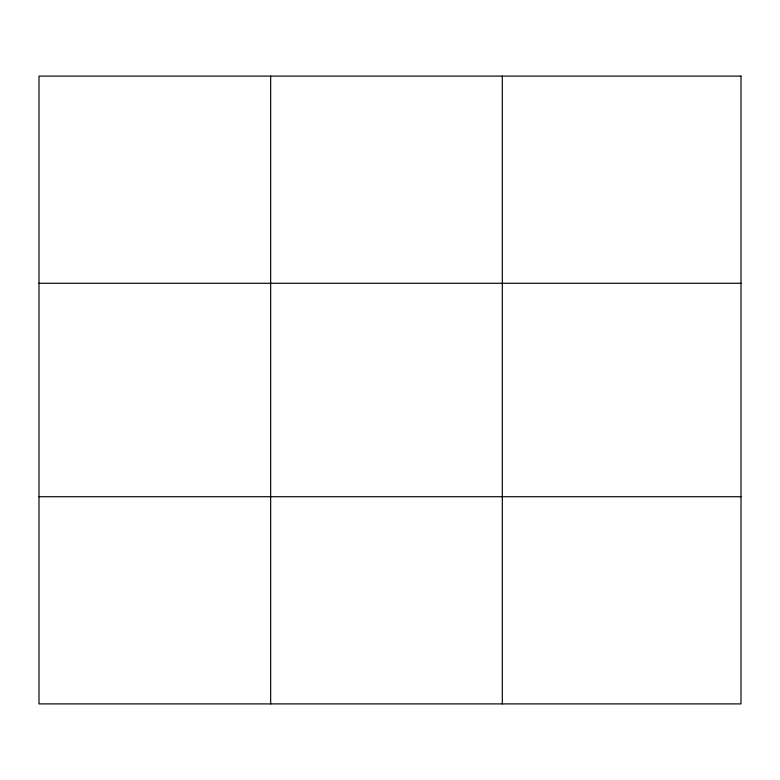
<?xml version="1.0" encoding="UTF-8"?>
<svg xmlns="http://www.w3.org/2000/svg" width="780" height="780" viewBox="0 0 780 780"><rect width="100%" height="100%" fill="white"/><g stroke="black" fill="none" stroke-linecap="round" stroke-linejoin="round"><path stroke-width="1.17" d="M270.66 703.901L270.66 76.099M502.32 703.901L502.32 76.099M39 283.276L741 283.276M39 496.723L741 496.723M741 76.099L741 703.901L39 703.901L39 76.099L741 76.099"/></g></svg>
